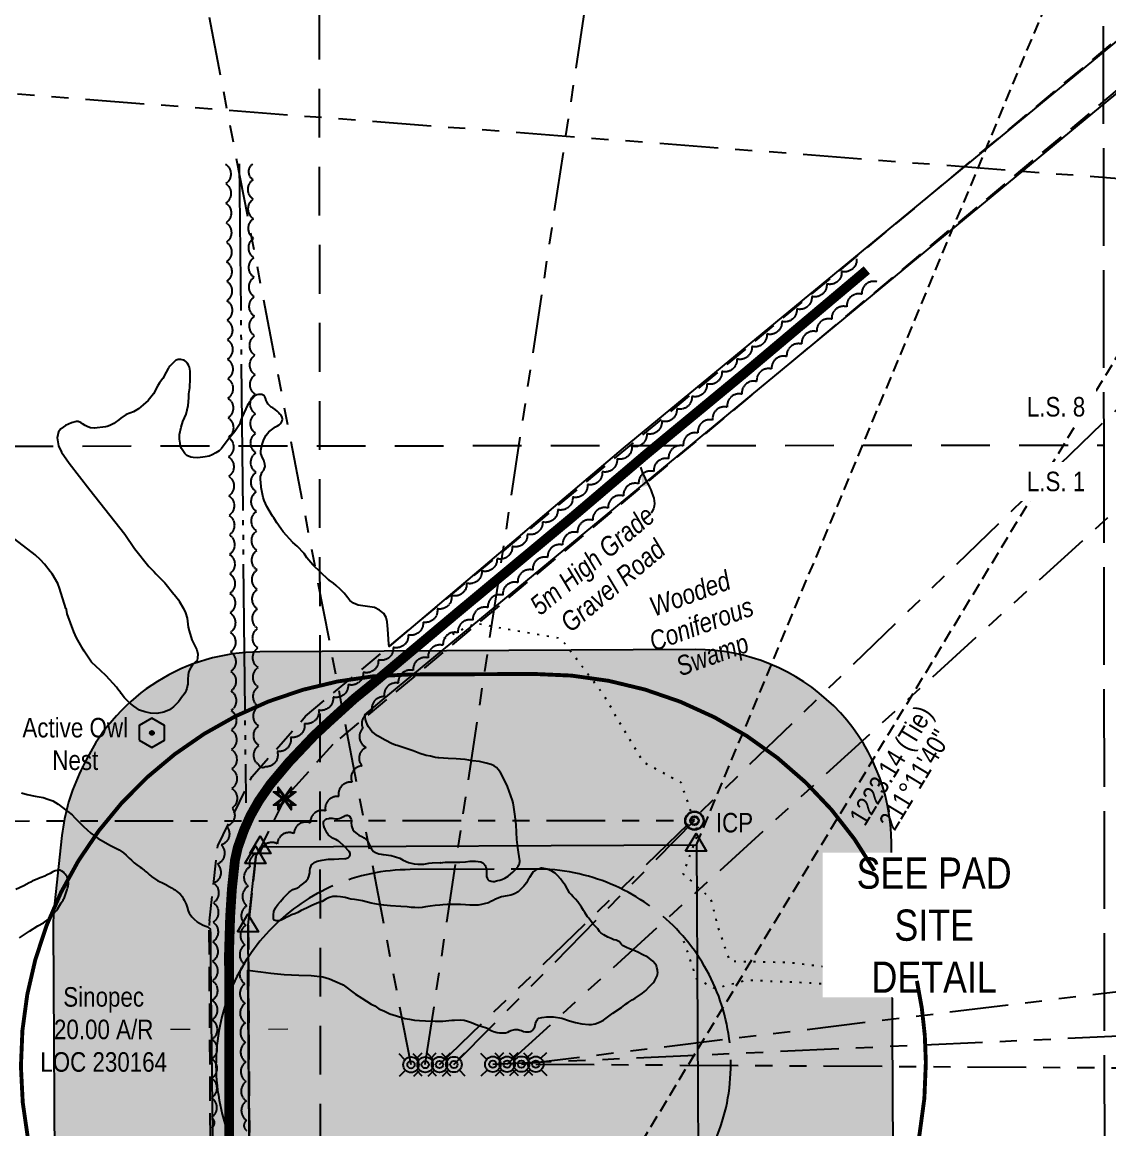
# Model space of a CAD drawing. Extents: x 493830 to 508605, y 6011694 to 6019262.
# Drawn here: x 504228 to 504785, y 6016711 to 6017278 of the extents above; entities that cross this region are included whole.
import ezdxf
from ezdxf.enums import TextEntityAlignment as Align

# ---------------------------------------------------------------- set-up
doc = ezdxf.new("R2010")
doc.units = 0
doc.header["$LTSCALE"] = 5
doc.header["$PDSIZE"] = 0.5
for name, pattern in [('0', [1, 1, 0]), ('foc-ACCESSROAD', [3.75, 2.5, -1.25]), ('foc-BUFFER', [16.75, 15, -1.75]), ('foc-DRILLPATH', [14.75, 6, -1.75, 1.75, -1.75, 1.75, -1.75]), ('foc-LSD', [8, 5, -3]), ('foc-SEISMIC', [20.5, 15, -1, 0.5, -1, 0.5, -1, 0.5, -1]), ('foc-TIELINE', [1.875, 1.25, -0.625]), ('foc-TOPO', [1, 0.2, -0.8]), ('foc-UNSURVEYED', [12.5, 10, -2.5])]:
    doc.linetypes.add(name, pattern=pattern)
doc.layers.get('Defpoints').update_dxf_attribs({"color": 9})
doc.layers.add('AS-GENERAL', color=48, linetype='Continuous', lineweight=18)
doc.layers.add('F-AR-T', color=190, linetype='Continuous', lineweight=9)
for name, color, linetype in [('AS-ROADS', 254, 'Continuous'), ('AS-SEISMIC', 224, 'foc-SEISMIC'), ('AUX-BUFFER', 7, 'foc-BUFFER'), ('F-AR', 190, 'foc-ACCESSROAD'), ('L-BD1', 253, 'Continuous'), ('L-DETAIL-T', 3, 'Continuous'), ('L-MON', 1, 'Continuous'), ('L-SECTION-LSD', 7, 'foc-LSD'), ('L-TIE', 7, 'foc-TIELINE'), ('L-USEC', 7, 'foc-UNSURVEYED'), ('P-BUFFER-H 30m', 51, 'Continuous'), ('P-PDRILLPATH', 12, 'foc-DRILLPATH'), ('P-PROPOSED', 10, 'Continuous'), ('P-PROPOSED-H', 21, 'Continuous'), ('T-BUSH', 110, '0'), ('T-GENERAL', 48, 'foc-TOPO'), ('WETLAND', 143, 'Continuous'), ('WETLAND-T', 146, 'Continuous')]:
    doc.layers.add(name, color=color, linetype=linetype)
doc.styles.add('100L', font='ARIALN.TTF', dxfattribs={"height": 11})
doc.styles.add('80CG', font='ARIALN.TTF', dxfattribs={"height": 10})
doc.styles.add('80L', font='ARIALN.TTF', dxfattribs={"height": 10})
doc.dimstyles.new('Compass 5 000', dxfattribs={"dimscale": 5, "dimtxt": 9, "dimasz": 2, "dimexe": 0.2, "dimexo": 0.0625, "dimgap": 0.5, "dimtad": 0, "dimtih": 1, "dimtoh": 1, "dimzin": 0, "dimdsep": 46, "dimtxsty": '80CG', "dimcen": 0.1, "dimse1": 1, "dimse2": 1, "dimclrd": 256, "dimclrt": 256, "dimaunit": 1, "dimadec": 4, "dimazin": 0, "dimtfac": 0.06, "dimtofl": 0, "dimtmove": 0, "dimatfit": 1, "dimfxl": 0.2, "dimtolj": 1, "dimtzin": 0, "dimlwd": -1, "dimarcsym": 0})

# ---------------------------------------------------------------- blocks, each defined once
blk = doc.blocks.new('plbh')
at = {"layer": 'L-MON'}
h = blk.add_hatch(color=255, dxfattribs=at)
h.dxf.hatch_style = 1
edge = h.paths.add_edge_path()
edge.add_arc((0, 0), 1.16, 0, 360)
h = blk.add_hatch(color=256, dxfattribs=at)
h.dxf.hatch_style = 1
h.paths.add_polyline_path([(-0.96, 0, 1), (0.96, 0, 1)])
h.paths.add_polyline_path([(0.91, 0, -1), (-0.91, 0, -1)], flags=16)
h.paths.add_polyline_path([(0.45, 0, -1), (-0.45, 0, -1)], flags=0)
h = blk.add_hatch(color=256, dxfattribs=at)
h.dxf.hatch_style = 1
h.paths.add_polyline_path([(-0.45, 0, 1), (0.45, 0, 1)])
h.paths.add_polyline_path([(0.4, 0, -1), (-0.4, 0, -1)], flags=16)
at = {"layer": 'L-MON', "color": 240}
for radius in [0.96, 0.91, 0.45, 0.4]:
    blk.add_circle((0, 0), radius, dxfattribs=at)
blk = doc.blocks.new('*D511')
at = {"layer": 'Defpoints', "color": 0, "transparency": 16777216}
for p in [(504324.27, 6016768.35), (504344.26, 6016768.46), (504324.31, 6016761.93)]:
    blk.add_point(p, dxfattribs=at)
at = {"layer": 'F-AR-T', "transparency": 16777216}
for p, q in [((504314.31, 6016761.88), (504304.2, 6016761.82)), ((504354.3, 6016762.09), (504364.3, 6016762.15))]:
    blk.add_line(p, q, dxfattribs=at)
for points in [[(504314.3, 6016763.54), (504314.32, 6016760.21), (504324.31, 6016761.93)], [(504354.29, 6016763.76), (504354.31, 6016760.43), (504344.3, 6016762.04)]]:
    blk.add_solid(points, dxfattribs=at)
at = {"layer": 'F-AR-T', "transparency": 16777216, "insert": (504269.91, 6016761.82), "char_height": 10, "attachment_point": 5, "style": '80CG'}
blk.add_mtext('\\A1;Sinopec\\P20.00 A/R\\PLOC 230164', dxfattribs=at)
blk = doc.blocks.new('NEST_ACTIVE')
h = blk.add_hatch(color=90)
h.dxf.hatch_style = 1
h.paths.add_polyline_path([(-6.5, -3.75), (0, -7.5), (6.5, -3.75), (6.5, 3.75), (0, 7.5), (-6.5, 3.75)])
h = blk.add_hatch(color=13)
h.dxf.hatch_style = 1
edge = h.paths.add_edge_path()
edge.add_arc((0, 0), 1, 0, 360)
at = {"color": 13, "flags": 128}
blk.add_lwpolyline([(-6.5, -3.75), (0, -7.5), (6.5, -3.75), (6.5, 3.75), (0, 7.5), (-6.5, 3.75)], close=True, dxfattribs=at)
at = {"color": 13}
blk.add_circle((0, 0), 1, dxfattribs=at)
blk = doc.blocks.new('TRIA')
blk.add_hatch(color=255).paths.add_polyline_path([(-0.04, 1.52), (-1.47, -0.87), (1.39, -0.87)])
blk = doc.blocks.new('TRIAA')
blk.add_blockref('TRIA', (0, 0))
blk = doc.blocks.new('TRIB')
at = {"color": 1}
blk.add_lwpolyline([(-1.12, -0.67), (-0.04, 1.13), (1.04, -0.67)], close=True, dxfattribs=at)
blk = doc.blocks.new('TRIBB')
blk.add_blockref('TRIB', (0, 0))
blk = doc.blocks.new('TRICC')
for name in ['TRIAA', 'TRIBB']:
    blk.add_blockref(name, (0, 0))
blk = doc.blocks.new('plspike')
blk.add_blockref('TRICC', (0, 0))
blk = doc.blocks.new('WC')
at = {"layer": 'L-MON'}
h = blk.add_hatch(color=255, dxfattribs=at)
h.dxf.hatch_style = 1
edge = h.paths.add_edge_path()
edge.add_arc((0, 0), 0.9, 0, 360)
at = {"layer": 'L-MON', "color": 240, "flags": 128}
for points in [[(0.52, 0.61), (1.13, 1.21)], [(-0.62, 0.5), (-1.23, 1.12)], [(-1.18, -1.18), (-0.56, -0.57)], [(1.16, -1.18), (0.56, -0.57)]]:
    blk.add_lwpolyline(points, dxfattribs=at)
at = {"layer": 'L-MON', "color": 240}
for radius in [0.8, 0.373]:
    blk.add_circle((0, 0), radius, dxfattribs=at)
blk = doc.blocks.new('TEMP')
h = blk.add_hatch(color=255)
h.dxf.hatch_style = 1
h.paths.add_polyline_path([(0, 0.25), (-0.67, 1.15), (-0.67, 0.67), (-1.15, 0.67), (-0.25, 0), (-1.15, -0.67), (-0.67, -0.67), (-0.67, -1.15), (0, -0.25), (0.67, -1.15), (0.67, -0.67), (1.15, -0.67), (0.25, 0), (1.15, 0.67), (0.67, 0.67), (0.67, 1.15)])
h.paths.add_polyline_path([(0.57, 0.85), (0.57, 0.57), (0.85, 0.57), (0.08, 0), (0.85, -0.57), (0.57, -0.57), (0.57, -0.85), (0, -0.08), (-0.57, -0.85), (-0.57, -0.57), (-0.85, -0.57), (-0.08, 0), (-0.85, 0.57), (-0.57, 0.57), (-0.57, 0.85), (0, 0.08)], flags=16)
h = blk.add_hatch(color=1)
h.dxf.hatch_style = 1
h.paths.add_polyline_path([(0, 0.08), (-0.57, 0.85), (-0.57, 0.57), (-0.85, 0.57), (-0.08, 0), (-0.85, -0.57), (-0.57, -0.57), (-0.57, -0.85), (0, -0.08), (0.57, -0.85), (0.57, -0.57), (0.85, -0.57), (0.08, 0), (0.85, 0.57), (0.57, 0.57), (0.57, 0.85)])
at = {"color": 1}
for p, q in [((-0.08, 0), (0.08, 0)), ((0, 0.08), (0, -0.08))]:
    blk.add_line(p, q, dxfattribs=at)
at = {"color": 255, "flags": 128}
blk.add_lwpolyline([(-0.25, 0), (-1.15, 0.67), (-0.67, 0.67), (-0.67, 1.15), (0, 0.25), (0.67, 1.15), (0.67, 0.67), (1.15, 0.67), (0.25, 0), (1.15, -0.67), (0.67, -0.67), (0.67, -1.15), (0, -0.25), (-0.67, -1.15), (-0.67, -0.67), (-1.15, -0.67)], close=True, dxfattribs=at)
at = {"color": 1, "flags": 128}
blk.add_lwpolyline([(-0.08, 0), (-0.85, 0.57), (-0.57, 0.57), (-0.57, 0.85), (0, 0.08), (0.57, 0.85), (0.57, 0.57), (0.85, 0.57), (0.08, 0), (0.85, -0.57), (0.57, -0.57), (0.57, -0.85), (0, -0.08), (-0.57, -0.85), (-0.57, -0.57), (-0.85, -0.57)], close=True, dxfattribs=at)

msp = doc.modelspace()

# ---------------------------------------------------------------- hatches: boundary and pattern name
at = {"layer": 'P-BUFFER-H 30m'}
h = msp.add_hatch(color=256, dxfattribs=at)
h.dxf.hatch_style = 1
edge = h.paths.add_edge_path()
edge.add_arc((504345.099, 6016612.976), 99.947, 165.11382, 180.30797)
edge.add_line((504245.154, 6016612.439), (504245.578, 6016533.482))
edge.add_arc((504345.524, 6016534.019), 99.947, 180.30797, 270.30797)
edge.add_line((504346.061, 6016434.074), (504446.006, 6016434.611))
edge.add_arc((504445.469, 6016534.557), 99.947, 270.30797, 360.30797)
edge.add_line((504545.414, 6016535.094), (504545.245, 6016566.521))
edge.add_line((504545.245, 6016566.521), (504575.235, 6016566.68))
edge.add_arc((504574.705, 6016666.625), 99.947, 270.30365, 360.30365)
edge.add_line((504674.65, 6016667.155), (504673.644, 6016857.051))
edge.add_arc((504573.699, 6016856.521), 99.947, 0.30365, 90.30365)
edge.add_line((504573.169, 6016956.466), (504349.864, 6016955.283))
edge.add_arc((504350.394, 6016855.338), 99.947, 90.30365, 153.69825)
edge.add_line((504260.794, 6016899.624), (504258.274, 6016894.524))
edge.add_arc((504347.873, 6016850.238), 99.947, 153.69825, 173.6913)
edge.add_line((504248.532, 6016861.22), (504244.67, 6016826.292))
edge.add_arc((504344.012, 6016815.309), 99.947, 173.6913, 180.30365)
edge.add_line((504244.066, 6016814.78), (504244.861, 6016664.877))
edge.add_arc((504344.806, 6016665.407), 99.947, 180.30365, 195.5268)
at = {"layer": 'P-PROPOSED-H'}
h = msp.add_hatch(color=256, dxfattribs=at)
h.dxf.hatch_style = 1
h.paths.add_polyline_path([(504344.806, 6016665.407), (504344.012, 6016815.309), (504347.873, 6016850.238), (504350.394, 6016855.338), (504573.699, 6016856.521), (504574.705, 6016666.625)])

# ---------------------------------------------------------------- linework, layer by layer
at = {"layer": 'AS-ROADS', "const_width": 5, "flags": 128}
msp.add_lwpolyline([(504334.598, 6016473.865), (504334.151, 6016801.016), (504334.72, 6016819.498), (504335.614, 6016833.832), (504337.205, 6016848.627), (504338.642, 6016855.073), (504341.856, 6016864.09), (504345.156, 6016871.405), (504349.421, 6016878.943), (504355.335, 6016887.45), (504365.013, 6016898.965), (504377.631, 6016912.279), (504385.091, 6016919.241), (504398.364, 6016931.313), (504408.103, 6016939.23), (504451.2, 6016975.397), (504510.481, 6017024.669), (504547.599, 6017056.218), (504597.861, 6017097.744), (504660.965, 6017150.855)], dxfattribs=at)
at = {"layer": 'AS-SEISMIC', "flags": 128}
msp.add_lwpolyline([(504339.379, 6017205.182), (504342.726, 6016878.034)], dxfattribs=at)
at = {"layer": 'AUX-BUFFER', "color": 251, "linetype": 'foc-BUFFER', "flags": 128}
msp.add_lwpolyline([(504491.763, 6016644.131, 1), (504490.901, 6016844.023), (504426.971, 6016843.747, 1), (504427.833, 6016643.855)], format="xyb", close=True, dxfattribs=at)
at = {"layer": 'F-AR'}
msp.add_lwpolyline([(504346.494, 6016353.399), (504367.332, 6016290.776), (504350.589, 6016277.774), (504348.369, 6016284.458), (504326.522, 6016350.26), (504324.023, 6016815.202, -0.0288787), (504324.143, 6016817.506), (504328.392, 6016855.936), (504345.951, 6016891.461), (504373.354, 6016922.284), (504916.927, 6017375.568), (504921.266, 6017385.241), (504941.909, 6017382.394), (504933.295, 6017363.189), (504387.302, 6016907.888), (504362.678, 6016880.191), (504347.873, 6016850.238), (504344.012, 6016815.309)], format="xyb", close=True, dxfattribs=at)
at = {"layer": 'L-SECTION-LSD', "flags": 128}
for points in [[(504381.102, 6016658.756), (504380.302, 6017462.919)], [(503979.069, 6017060.452), (504782.337, 6017061.212)]]:
    msp.add_lwpolyline(points, dxfattribs=at)
at = {"layer": 'L-TIE', "flags": 128}
msp.add_lwpolyline([(504573.676, 6016856.525), (504963.032, 6017791.668)], dxfattribs=at)
at = {"layer": 'L-USEC'}
msp.add_lwpolyline([(504781.905, 6017463.3), (504782.337, 6017061.212), (504782.768, 6016659.146)], dxfattribs=at)
at = {"layer": 'P-BUFFER-H 30m', "flags": 128}
msp.add_lwpolyline([(504248.507, 6016638.652, 0.0663943), (504245.154, 6016612.439), (504245.578, 6016533.482, 0.4142136), (504346.061, 6016434.074), (504446.006, 6016434.611, 0.4142136), (504545.414, 6016535.094), (504545.245, 6016566.521), (504575.235, 6016566.68, 0.4142136), (504674.65, 6016667.155), (504673.644, 6016857.051, 0.4142136), (504573.169, 6016956.466), (504349.864, 6016955.283, 0.2838888), (504260.794, 6016899.624), (504258.274, 6016894.524, 0.0874581), (504248.532, 6016861.22), (504244.67, 6016826.292, 0.0288598), (504244.066, 6016814.78), (504244.861, 6016664.877, 0.0665214), (504248.507, 6016638.652)], format="xyb", dxfattribs=at)
at = {"layer": 'P-PDRILLPATH'}
for p, q in [((504476.635, 6016744.065), (504927.276, 6017154.016)), ((504483.951, 6016744.104), (505350.389, 6016849.603)), ((504469.319, 6016744.026), (505593.318, 6016794.88)), ((504491.332, 6016744.077), (505933.466, 6016735.283))]:
    msp.add_line(p, q, dxfattribs=at)
at = {"layer": 'P-PDRILLPATH', "flags": 128}
for points in [[(504427.402, 6016743.804), (504216.805, 6017837.172), (500192.074, 6019002.72)], [(504434.718, 6016743.843), (504551.969, 6017517.654), (499822.205, 6018567.702)], [(504442.034, 6016743.882), (504902.282, 6017188.982), (500022.331, 6017563.318)], [(504449.412, 6016743.927), (504572.642, 6016868.829), (500022.412, 6016864.315)]]:
    msp.add_lwpolyline(points, dxfattribs=at)
at = {"layer": 'P-PROPOSED', "flags": 128}
msp.add_lwpolyline([(504344.806, 6016665.407), (504344.012, 6016815.309), (504347.873, 6016850.238), (504350.394, 6016855.338), (504573.699, 6016856.521), (504574.705, 6016666.625)], close=True, dxfattribs=at)
at = {"layer": 'T-BUSH', "flags": 128}
for points in [[(504332.384, 6017205.111, -0.5205671), (504332.486, 6017195.117, -0.5205671), (504332.588, 6017185.123, -0.5205671), (504332.69, 6017175.129, -0.5205671), (504332.793, 6017165.134, -0.5205671), (504332.895, 6017155.14, -0.5205671), (504332.997, 6017145.146, -0.5205671), (504333.099, 6017135.152, -0.5205671), (504333.201, 6017125.158, -0.5205671), (504333.304, 6017115.164, -0.5205671), (504333.406, 6017105.17, -0.5205671), (504333.508, 6017095.175, -0.5205671), (504333.61, 6017085.181, -0.5205671), (504333.713, 6017075.187, -0.5205671), (504333.815, 6017065.193, -0.5205671), (504333.917, 6017055.199, -0.5205671), (504334.019, 6017045.205, -0.5205671), (504334.122, 6017035.211, -0.5205671), (504334.224, 6017025.216, -0.5205671), (504334.326, 6017015.222, -0.5205671), (504334.428, 6017005.228, -0.5205671), (504334.53, 6016995.234, -0.5205671), (504334.633, 6016985.24, -0.5205671), (504334.735, 6016975.246, -0.5205671), (504334.837, 6016965.252, -0.5205671), (504334.939, 6016955.257, -0.5205671), (504335.042, 6016945.263, -0.5205671), (504335.144, 6016935.269, -0.5205671), (504335.246, 6016925.275, -0.5205671), (504335.348, 6016915.281, -0.5205671), (504335.451, 6016905.287, -0.5205671), (504335.553, 6016895.293, -0.5205671), (504335.655, 6016885.299, -0.5205671), (504335.757, 6016875.304, -0.5205671), (504332.997, 6016865.95, -0.5205671), (504330.154, 6016856.371, -0.5205671), (504328.229, 6016846.563, -0.5205671), (504326.306, 6016836.756, -0.5205671), (504326.135, 6016826.764, -0.5205671), (504325.997, 6016816.77, -0.5205671), (504325.858, 6016806.777, -0.5205671), (504325.719, 6016796.783, -0.5205671), (504325.63, 6016786.789, -0.5205671), (504325.559, 6016776.794, -0.5205671), (504325.488, 6016766.8, -0.5205671), (504325.417, 6016756.805, -0.5205671), (504325.346, 6016746.811, -0.5205671), (504325.275, 6016736.817, -0.5205671), (504325.204, 6016726.822, -0.5205671), (504325.133, 6016716.828, -0.5205671), (504325.094, 6016711.295, -0.5205671)], [(504655.727, 6017156.561, -0.5205671), (504648.056, 6017150.153, -0.5205671), (504640.386, 6017143.745, -0.5205671), (504632.716, 6017137.337, -0.5205671), (504625.046, 6017130.929, -0.5205671), (504617.376, 6017124.521, -0.5205671), (504609.706, 6017118.113, -0.5205671), (504602.036, 6017111.705, -0.5205671), (504594.366, 6017105.297, -0.5205671), (504586.672, 6017098.917, -0.5205671), (504578.974, 6017092.542, -0.5205671), (504571.276, 6017086.168, -0.5205671), (504563.578, 6017079.793, -0.5205671), (504555.88, 6017073.419, -0.5205671), (504548.182, 6017067.044, -0.5205671), (504540.521, 6017060.627, -0.5205671), (504532.947, 6017054.105, -0.5205671), (504525.373, 6017047.584, -0.5205671), (504517.799, 6017041.062, -0.5205671), (504510.226, 6017034.54, -0.5205671), (504502.55, 6017028.142, -0.5205671), (504494.776, 6017021.86, -0.5205671), (504487.002, 6017015.578, -0.5205671), (504479.228, 6017009.296, -0.5205671), (504471.454, 6017003.015, -0.5205671), (504463.68, 6016996.733, -0.5205671), (504455.906, 6016990.451, -0.5205671), (504448.133, 6016984.169, -0.5205671), (504440.85, 6016977.324, -0.5205671), (504433.57, 6016970.476, -0.5205671), (504425.975, 6016963.984, -0.5205671), (504418.307, 6016957.573, -0.5205671), (504410.64, 6016951.162, -0.5205671), (504402.938, 6016944.792, -0.5205671), (504395.141, 6016938.538, -0.5205671), (504387.465, 6016932.143, -0.5205671), (504380.043, 6016925.45, -0.5205671), (504372.798, 6016918.565, -0.5205671), (504365.722, 6016911.51, -0.5205671), (504358.834, 6016904.272, -0.5205671), (504352.691, 6016896.388, -0.5205671), (504349.525, 6016897.315, -0.5205671), (504349.423, 6016907.309, -0.5205671), (504349.321, 6016917.303, -0.5205671), (504349.219, 6016927.297, -0.5205671), (504349.116, 6016937.291, -0.5205671), (504349.014, 6016947.286, -0.5205671), (504348.912, 6016957.28, -0.5205671), (504348.81, 6016967.274, -0.5205671), (504348.708, 6016977.268, -0.5205671), (504348.605, 6016987.262, -0.5205671), (504348.503, 6016997.256, -0.5205671), (504348.401, 6017007.25, -0.5205671), (504348.299, 6017017.245, -0.5205671), (504348.196, 6017027.239, -0.5205671), (504348.094, 6017037.233, -0.5205671), (504347.992, 6017047.227, -0.5205671), (504347.89, 6017057.221, -0.5205671), (504347.787, 6017067.215, -0.5205671), (504347.685, 6017077.209, -0.5205671), (504347.583, 6017087.204, -0.5205671), (504347.481, 6017097.198, -0.5205671), (504347.379, 6017107.192, -0.5205671), (504347.276, 6017117.186, -0.5205671), (504347.174, 6017127.18, -0.5205671), (504347.072, 6017137.174, -0.5205671), (504346.97, 6017147.168, -0.5205671), (504346.867, 6017157.162, -0.5205671), (504346.765, 6017167.157, -0.5205671), (504346.663, 6017177.151, -0.5205671), (504346.561, 6017187.145, -0.5205671), (504346.458, 6017197.139, -0.5205671), (504346.375, 6017205.254, -0.5205671)], [(504666.089, 6017144.836, 0.5205671), (504658.388, 6017138.456, 0.5205671), (504650.688, 6017132.076, 0.5205671), (504642.987, 6017125.696, 0.5205671), (504635.287, 6017119.316, 0.5205671), (504627.587, 6017112.937, 0.5205671), (504619.886, 6017106.557, 0.5205671), (504612.186, 6017100.177, 0.5205671), (504604.52, 6017093.756, 0.5205671), (504596.929, 6017087.246, 0.5205671), (504589.431, 6017080.63, 0.5205671), (504581.932, 6017074.014, 0.5205671), (504574.434, 6017067.397, 0.5205671), (504566.935, 6017060.781, 0.5205671), (504559.437, 6017054.165, 0.5205671), (504551.824, 6017047.684, 0.5205671), (504544.038, 6017041.409, 0.5205671), (504536.212, 6017035.184, 0.5205671), (504528.385, 6017028.959, 0.5205671), (504520.56, 6017022.733, 0.5205671), (504512.772, 6017016.461, 0.5205671), (504505.104, 6017010.042, 0.5205671), (504497.436, 6017003.624, 0.5205671), (504489.768, 6016997.205, 0.5205671), (504482.1, 6016990.786, 0.5205671), (504474.432, 6016984.367, 0.5205671), (504466.764, 6016977.948, 0.5205671), (504459.097, 6016971.529, 0.5205671), (504451.442, 6016965.094, 0.5205671), (504443.795, 6016958.649, 0.5205671), (504436.151, 6016952.203, 0.5205671), (504428.507, 6016945.756, 0.5205671), (504420.912, 6016939.253, 0.5205671), (504413.687, 6016932.344, 0.5205671), (504407.535, 6016924.46, 0.5205671), (504402.714, 6016916.176, 0.5205671), (504404.446, 6016906.356, 0.5205671), (504402.341, 6016896.869, 0.5205671), (504397.169, 6016888.505, 0.5205671), (504390.379, 6016881.164, 0.5205671), (504383.589, 6016873.822, 0.5205671), (504375.788, 6016867.658, 0.5205671), (504367.404, 6016862.209, 0.5205671), (504358.872, 6016856.998, 0.5205671), (504350.065, 6016852.299, 0.5205671), (504344.866, 6016845.141, 0.5205671), (504343.906, 6016835.187, 0.5205671), (504343.258, 6016825.209, 0.5205671), (504342.786, 6016815.22, 0.5205671), (504342.314, 6016805.231, 0.5205671), (504342.118, 6016795.234, 0.5205671), (504342.242, 6016785.235, 0.5205671), (504342.365, 6016775.235, 0.5205671), (504342.488, 6016765.236, 0.5205671), (504342.612, 6016755.237, 0.5205671), (504342.735, 6016745.238, 0.5205671), (504342.858, 6016735.239, 0.5205671), (504342.982, 6016725.239, 0.5205671), (504343.105, 6016715.24, 0.5205671), (504343.169, 6016710.073, 0.5205671)]]:
    msp.add_lwpolyline(points, format="xyb", dxfattribs=at)
at = {"layer": 'T-GENERAL', "flags": 128}
for points in [[(504444.306, 6016962.218), (504460.378, 6016969.972), (504481.825, 6016966.115), (504504.12, 6016962.314), (504525.108, 6016934.635), (504546.365, 6016898.873), (504565.656, 6016888.379), (504574.506, 6016862.498), (504566.698, 6016841.647), (504580.884, 6016829.048), (504584.892, 6016813.296), (504590.705, 6016796.922), (504621.092, 6016796.269), (504655.926, 6016792.149)], [(504567.11, 6016807.117), (504573.558, 6016787.985), (504583.233, 6016782.898), (504599.549, 6016787.224), (504632.197, 6016785.763), (504654.434, 6016784.131)]]:
    msp.add_lwpolyline(points, dxfattribs=at)
at = {"layer": 'WETLAND'}
for points in [[(504800.531, 6017277.737), (504536.126, 6017059.672), (504416.152, 6016958.017), (504415.955, 6016959.168), (504415.559, 6016966.874), (504415.211, 6016970.705), (504414.667, 6016972.969), (504413.53, 6016974.977), (504411.324, 6016976.594), (504408.645, 6016977.959), (504405.027, 6016978.576), (504400.327, 6016979.283), (504397.898, 6016980.294), (504396.136, 6016981.624), (504395.062, 6016982.973), (504393.076, 6016985.317), (504391.096, 6016987.421), (504389.123, 6016989.285), (504387.65, 6016990.443), (504385.445, 6016992.061), (504385.154, 6016992.253), (504377.095, 6016999.916), (504374.036, 6017003.465), (504372.58, 6017005.616), (504369.114, 6017009.358), (504366.856, 6017011.357), (504361.871, 6017016.819), (504360.695, 6017018.48), (504358.695, 6017021.303), (504357.181, 6017023.9), (504356.508, 6017024.746), (504353.59, 6017029.674), (504352.126, 6017032.877), (504351.561, 6017034.426), (504350.676, 6017039.468), (504350.603, 6017040.034), (504350.429, 6017041.949), (504350.258, 6017043.744), (504350.268, 6017043.903), (504350.341, 6017045.067), (504350.553, 6017046.033), (504351.002, 6017047.125), (504351.345, 6017047.735), (504351.928, 6017048.352), (504352.38, 6017049.324), (504352.593, 6017050.291), (504352.562, 6017051.37), (504351.901, 6017053.511), (504351.268, 6017054.693), (504350.484, 6017056.934), (504350.458, 6017057.85), (504350.652, 6017059.476), (504351.3, 6017062.014), (504351.739, 6017063.467), (504352.301, 6017064.803), (504353.219, 6017066.269), (504354.615, 6017068.065), (504358.013, 6017070.59), (504358.966, 6017070.992), (504359.848, 6017071.617), (504360.374, 6017072.112), (504361.07, 6017072.971), (504361.412, 6017073.581), (504361.508, 6017074.424), (504361.365, 6017075.26), (504360.851, 6017076.445), (504360.312, 6017077.123), (504359.879, 6017077.463), (504359.861, 6017077.497), (504358.871, 6017078.549), (504357.765, 6017079.478), (504356.542, 6017080.283), (504355.812, 6017080.622), (504354.829, 6017081.435), (504354.209, 6017082.137), (504353.456, 6017083.316), (504353.196, 6017084.028), (504352.802, 6017085.217), (504352.542, 6017085.93), (504351.922, 6017086.632), (504350.949, 6017087.085), (504350.526, 6017087.193), (504349.747, 6017087.171), (504349.205, 6017087.064), (504348.315, 6017086.89), (504347.366, 6017086.503), (504347.323, 6017086.477), (504344.573, 6017083.424), (504343.887, 6017082.204), (504343.432, 6017081.351), (504342.756, 6017079.772), (504341.738, 6017077.583), (504340.72, 6017075.394), (504340.162, 6017073.939), (504339.454, 6017071.806), (504337.204, 6017068.215), (504333.263, 6017063.303), (504330.254, 6017059.377), (504329.043, 6017058.211), (504327.434, 6017057.257), (504325.543, 6017056.244), (504324.019, 6017055.583), (504321.973, 6017055.182), (504318.15, 6017054.594), (504315.751, 6017054.867), (504314.779, 6017054.978), (504314.525, 6017055.085), (504312.56, 6017055.912), (504311.428, 6017056.816), (504309.853, 6017059.399), (504309.416, 6017060.312), (504309.34, 6017060.584), (504309.052, 6017062.256), (504308.758, 6017064.168), (504308.687, 6017066.686), (504309.544, 6017070.31), (504310.422, 6017073.215), (504312.231, 6017077.107), (504313.245, 6017081.497), (504313.59, 6017085.464), (504313.631, 6017086.986), (504313.617, 6017087.466), (504313.617, 6017087.466), (504314.012, 6017090.477), (504314.088, 6017092.039), (504314.157, 6017093.841), (504314.209, 6017096.243), (504314.301, 6017097.206), (504314.25, 6017099.004), (504313.953, 6017101.036), (504313.439, 6017102.221), (504312.936, 6017103.047), (504312.727, 6017103.361), (504312.192, 6017103.866), (504311.211, 6017104.618), (504310.899, 6017104.738), (504310.123, 6017104.887), (504309.52, 6017104.99), (504308.078, 6017105.069), (504307.602, 6017104.936), (504307.124, 6017104.715), (504306.951, 6017104.617), (504306.161, 6017103.96), (504303.813, 6017101.685), (504303.308, 6017100.991), (504303.161, 6017100.73), (504302.998, 6017100.451), (504302.023, 6017098.537), (504300.193, 6017095.366), (504298.576, 6017093.16), (504297.424, 6017091.447), (504295.368, 6017087.443), (504292.781, 6017084.092), (504290.139, 6017081.76), (504287.829, 6017079.722), (504285.139, 6017078.158), (504281.518, 6017076.836), (504278.688, 6017075.075), (504277.753, 6017074.209), (504275.875, 6017072.715), (504275.049, 6017072.212), (504273.038, 6017071.195), (504271.733, 6017070.678), (504270.797, 6017070.507), (504265.294, 6017069.793), (504263.23, 6017070.077), (504261.777, 6017070.516), (504260.481, 6017071.29), (504259.092, 6017072.119), (504258.359, 6017072.579), (504257.966, 6017072.813), (504256.899, 6017073.257), (504256.509, 6017073.366), (504255.997, 6017073.352), (504253.379, 6017072.557), (504250.295, 6017071.27), (504247.945, 6017069.523), (504246.787, 6017068.05), (504246.156, 6017064.912), (504246.751, 6017060.849), (504248.285, 6017057.533), (504252.285, 6017051.886), (504262.752, 6017038.263), (504280.678, 6017015.49), (504285.671, 6017008.187), (504292.977, 6016998.969), (504295.848, 6016996.256), (504296.611, 6016995.302), (504301.303, 6016990.635), (504305.848, 6016984.859), (504306.276, 6016984.536), (504308.27, 6016981.952), (504308.623, 6016981.325), (504310.797, 6016977.464), (504311.817, 6016975.333), (504312.618, 6016972.475), (504313.227, 6016967.932), (504313.761, 6016966.028), (504315.09, 6016961.505), (504316.11, 6016959.374), (504317.637, 6016956.297), (504318.178, 6016954.153), (504317.993, 6016952.227), (504317.801, 6016950.837), (504316.855, 6016950.035), (504315.683, 6016949.042), (504314.532, 6016947.329), (504313.846, 6016946.11), (504313.407, 6016944.657), (504313.261, 6016943.596), (504313.208, 6016943.211), (504313.016, 6016941.526), (504313.07, 6016939.607), (504313.093, 6016938.808), (504312.871, 6016938.162), (504312.517, 6016936.552), (504312.22, 6016935.743), (504312.108, 6016935.46), (504311.548, 6016934.044), (504310.674, 6016932.932), (504310.39, 6016932.571), (504308.313, 6016929.632), (504305.743, 6016927.159), (504303.626, 6016925.659), (504300.782, 6016924.379), (504297.198, 6016923.797), (504293.834, 6016923.942), (504290.936, 6016924.579), (504288.271, 6016925.464), (504285.332, 6016927.541), (504283.126, 6016929.158), (504280.653, 6016931.728), (504278.885, 6016934.02), (504278.66, 6016934.312), (504277.167, 6016936.189), (504276.423, 6016937.239), (504271.257, 6016942.995), (504268.266, 6016945.704), (504263.649, 6016950.066), (504259.847, 6016955.666), (504259.376, 6016956.575), (504256.012, 6016962.419), (504254.638, 6016965.59), (504251.227, 6016974.8), (504250.79, 6016977.031), (504250.482, 6016977.564), (504247.347, 6016987.979), (504246.352, 6016990.277), (504243.46, 6016995.238), (504243.325, 6016995.471), (504242.495, 6016996.527), (504239.566, 6017000.256), (504237.609, 6017002.389), (504234.896, 6017004.952), (504224.346, 6017013.053)], [(504227.804, 6016883.018), (504230.789, 6016882.177), (504234.792, 6016881.365), (504238.977, 6016880.651), (504241.313, 6016879.884), (504243.839, 6016878.937), (504246.66, 6016877.351), (504248.747, 6016875.559), (504248.817, 6016875.489), (504251.171, 6016873.713), (504251.582, 6016873.511), (504253.854, 6016871.724), (504255.191, 6016870.281), (504256.718, 6016868.659), (504259.576, 6016865.778), (504263.375, 6016862.369), (504267.153, 6016859.699), (504273.361, 6016856.173), (504277.868, 6016853.895), (504280.145, 6016852.395), (504281.447, 6016851.212), (504281.844, 6016850.768), (504282.986, 6016849.69), (504284.127, 6016848.611), (504285.553, 6016847.264), (504286.972, 6016846.193), (504288.671, 6016845.038), (504289.49, 6016844.444), (504289.902, 6016844.055), (504290.66, 6016843.429), (504291.228, 6016842.982), (504291.891, 6016842.445), (504292.364, 6016842.089), (504293.22, 6016841.28), (504294.454, 6016840.204), (504297.665, 6016838.083), (504298.596, 6016837.614), (504298.786, 6016837.55), (504299.724, 6016837.114), (504300.757, 6016836.588), (504302.073, 6016835.885), (504302.333, 6016835.737), (504304.707, 6016834.386), (504305.743, 6016833.768), (504306.496, 6016833.326), (504307.251, 6016832.793), (504307.289, 6016832.775), (504308.151, 6016832.078), (504308.766, 6016831.586), (504309.093, 6016831.259), (504310.053, 6016830.009), (504310.109, 6016829.912), (504310.693, 6016828.91), (504311.179, 6016828.091), (504311.863, 6016826.815), (504312.164, 6016825.99), (504312.671, 6016824.431), (504313.186, 6016822.595), (504313.68, 6016821.498), (504314.258, 6016820.682), (504315.122, 6016819.595), (504316.359, 6016818.427), (504317.785, 6016817.079), (504318.956, 6016816.267), (504320.819, 6016815.362), (504322.292, 6016814.801), (504323.23, 6016814.365), (504323.829, 6016813.962), (504323.891, 6016813.921), (504324.267, 6016813.637), (504324.267, 6016813.637), (504324.567, 6016813.279), (504324.647, 6016810.83), (504324.672, 6016797.243), (504324.706, 6016796.509), (504329.472, 6016382.839)], [(504226.763, 6016808.76), (504231.847, 6016812.236), (504236.213, 6016814.951), (504239.13, 6016816.515), (504241.667, 6016818.438), (504244.183, 6016821.101), (504245.739, 6016822.748), (504246.255, 6016823.492), (504248.095, 6016826.765), (504249.09, 6016828.084), (504249.34, 6016828.559), (504249.653, 6016829.012), (504250.21, 6016830.527), (504251.14, 6016833.608), (504251.402, 6016834.171), (504251.74, 6016835.291), (504251.894, 6016836.406), (504251.649, 6016838.528), (504251.237, 6016839.997), (504250.751, 6016840.816), (504250.27, 6016841.45), (504249.699, 6016841.989), (504249.316, 6016842.441), (504248.561, 6016842.975), (504247.998, 6016843.237), (504247.438, 6016843.406), (504246.695, 6016843.478), (504245.041, 6016843.06), (504243.852, 6016842.564), (504242.486, 6016841.785), (504241.027, 6016841.003), (504239.748, 6016840.411), (504237.825, 6016839.709), (504236.453, 6016839.115), (504236.214, 6016838.994), (504233.343, 6016837.823), (504232.796, 6016837.53), (504232.524, 6016837.337), (504231.702, 6016836.944), (504228.967, 6016835.478), (504224.95, 6016833.513)]]:
    msp.add_lwpolyline(points, dxfattribs=at)

# ---------------------------------------------------------------- block references
msp.add_blockref('NEST_ACTIVE', (504294.644, 6016913.769))
at = {"xscale": 4.997330249999993, "yscale": 4.997330249999993, "zscale": 4.997330249999993}
msp.add_blockref('WC', (504427.402, 6016743.801), dxfattribs=at)
at = {"layer": 'L-MON'}
for name, p, xscale, yscale, zscale in [('TEMP', (504362.678, 6016880.191), 4.999999999999995, 4.999999999999995, 4.999999999999995), ('plbh', (504572.655, 6016868.829), 4.997330249999968, 4.997330249999968, 4.997330249999968), ('plspike', (504350.384, 6016855.319), 4.997330249999966, 4.997330249999966, 4.997330249999966), ('plspike', (504573.676, 6016856.525), 4.997330249999966, 4.997330249999966, 4.997330249999966), ('plspike', (504347.873, 6016850.238), 4.997330249999966, 4.997330249999966, 4.997330249999966), ('plspike', (504344.012, 6016815.309), 4.997330249999966, 4.997330249999966, 4.997330249999966), ('WC', (504427.402, 6016743.804), 4.997330249999993, 4.997330249999993, 4.997330249999993), ('WC', (504434.718, 6016743.843), 4.997330249999993, 4.997330249999993, 4.997330249999993), ('WC', (504442.034, 6016743.882), 4.997330249999993, 4.997330249999993, 4.997330249999993), ('WC', (504449.412, 6016743.927), 4.997330249999993, 4.997330249999993, 4.997330249999993), ('WC', (504469.319, 6016744.026), 4.997330249999993, 4.997330249999993, 4.997330249999993), ('WC', (504476.635, 6016744.065), 4.997330249999993, 4.997330249999993, 4.997330249999993), ('WC', (504483.951, 6016744.104), 4.997330249999993, 4.997330249999993, 4.997330249999993), ('WC', (504491.332, 6016744.076), 4.997330249999993, 4.997330249999993, 4.997330249999993)]:
    msp.add_blockref(name, p, dxfattribs=dict(at, xscale=xscale, yscale=yscale, zscale=zscale))

# ---------------------------------------------------------------- texts
at = {"insert": (504226.487, 6016921.454), "char_height": 10, "attachment_point": 1, "style": '80L'}
msp.add_mtext_dynamic_manual_height_columns('\\pi1.78439;Active Owl \\P\\pi17.1084;Nest', width=56.84981, gutter_width=50, heights=[0], dxfattribs=at)
at = {"color": 14, "insert": (504593.157, 6016867.729), "char_height": 9.9947, "attachment_point": 5, "style": '80L', "bg_fill": 1, "box_fill_scale": 1.15, "bg_fill_color": 255, "bg_fill_transparency": 0}
msp.add_mtext_dynamic_manual_height_columns('ICP', width=19.06, gutter_width=47.475, heights=[0], dxfattribs=at)
at = {"layer": 'AS-GENERAL', "insert": (504486.875, 6016980.893), "char_height": 9.99466, "attachment_point": 1, "rotation": 39.82463, "style": '80L'}
msp.add_mtext_dynamic_manual_height_columns('\\pi0.45221;{\\fArial Narrow|b0|i1|c0|p34;5m High Grade \\P\\pi6.86761;Gravel Road}', width=77.45971, gutter_width=49.973, heights=[0], dxfattribs=at)
at = {"layer": 'L-BD1', "style": '80L'}
for s, height, p in [('1223.14 (Tie)', 9.99466, (504673.334, 6016897.192)), ('211°11\'40"', 9.9947, (504685.517, 6016889.815))]:
    msp.add_text(s, height=height, rotation=58.80494, dxfattribs=at).set_placement(p, align=Align.MIDDLE_CENTER)
at = {"layer": 'WETLAND-T', "insert": (504546.697, 6016981.939), "char_height": 10, "attachment_point": 1, "rotation": 20, "style": '80L'}
msp.add_mtext_dynamic_manual_height_columns('\\pi1.96881;{\\fArial Narrow|b0|i1|c0|p34;Wooded \\P\\pi-4.29995;Coniferous \\P\\pi4.29828;Swamp}', width=45.73162, gutter_width=50, heights=[0], dxfattribs=at)

# ---------------------------------------------------------------- dimensions: what is measured, and where the dimension line sits
at = {"layer": 'F-AR-T'}
dim = msp.add_linear_dim(base=(504324.309, 6016761.931), p1=(504344.263, 6016768.459), p2=(504324.274, 6016768.351), angle=180.30797, text='Sinopec\\P20.00 A/R\\PLOC 230164', dimstyle='Compass 5 000', dxfattribs=at)
dim.commit()
dim.dimension.update_dxf_attribs({"geometry": '*D511', "text_midpoint": (504269.909, 6016761.823), "dimtype": 161})

# ---------------------------------------------------------------- leaders
at = {"layer": 'AS-GENERAL', "path_type": 1}
msp.add_leader([(504545.048, 6017049.851), (504551.056, 6017027.313), (504550.455, 6017026.369)], dimstyle='Compass 5 000', override={"dimgap": 0.5, "dimtad": 0}, dxfattribs=at)

# ---------------------------------------------------------------- next in the draw order: texts
at = {"layer": 'L-DETAIL-T', "insert": (504695.456, 6016815.306), "char_height": 15.99146, "width": 109.41669, "attachment_point": 5, "style": '80CG', "bg_fill": 3, "box_fill_scale": 1.15, "bg_fill_color": 256, "bg_fill_true_color": 256, "bg_fill_transparency": 0}
msp.add_mtext('SEE PAD SITE DETAIL', dxfattribs=at)

# ---------------------------------------------------------------- next in the draw order: linework, layer by layer
at = {"layer": 'AUX-BUFFER', "color": 251, "linetype": 'foc-BUFFER', "const_width": 1.999, "flags": 128}
msp.add_lwpolyline([(504664.926, 6016843.186, 0.2704023), (504490.469, 6016943.968), (504426.539, 6016943.692, 0.4142136), (504227.511, 6016742.938, 0.4142136), (504428.265, 6016543.91), (504492.195, 6016544.186, 0.4142136), (504691.223, 6016744.94, 0.0527559), (504686.617, 6016786.752, 0.0527559)], format="xyb", dxfattribs=at)
at = {"layer": 'L-TIE', "flags": 128}
msp.add_lwpolyline([(504346.377, 6016375.233), (504979.567, 6017420.958)], dxfattribs=at)
at = {"layer": 'WETLAND'}
msp.add_lwpolyline([(504347.271, 6016385.906), (504343.739, 6016792.275), (504348.941, 6016791.624), (504348.941, 6016791.624), (504350.366, 6016791.371), (504355.607, 6016790.67), (504362.427, 6016790.013), (504369.967, 6016789.62), (504376.288, 6016789.435), (504382.2, 6016788.76), (504385.696, 6016787.758), (504388.39, 6016786.62), (504392.325, 6016784.91), (504392.568, 6016784.76), (504398.901, 6016779.996), (504402.239, 6016777.905), (504407.064, 6016774.763), (504408.911, 6016773.918), (504410.956, 6016772.473), (504413.767, 6016771.257), (504416.584, 6016769.856), (504419.944, 6016768.84), (504424.24, 6016767.481), (504426.655, 6016767.18), (504429.26, 6016766.698), (504431.675, 6016766.396), (504434.825, 6016766.301), (504439.829, 6016766.072), (504443.714, 6016766.182), (504448.321, 6016766.621), (504449.679, 6016766.62), (504452.965, 6016766.753), (504454.623, 6016766.584), (504456.429, 6016766.187), (504456.429, 6016766.187), (504458.415, 6016765.416), (504459.509, 6016764.849), (504460.727, 6016764.328), (504462.079, 6016763.95), (504463.947, 6016763.355), (504466.094, 6016762.722), (504466.846, 6016762.326), (504467.412, 6016761.926), (504468.869, 6016761.134), (504469.711, 6016760.834), (504471.529, 6016760.377), (504472.782, 6016760.227), (504474.312, 6016760.132), (504475.052, 6016760.153), (504475.883, 6016760.223), (504477.031, 6016760.533), (504477.946, 6016760.929), (504478.63, 6016761.272), (504479.317, 6016761.523), (504480.005, 6016761.728), (504480.603, 6016761.884), (504481.342, 6016761.905), (504482.179, 6016761.789), (504483.156, 6016761.586), (504484.044, 6016761.287), (504485.027, 6016760.898), (504486.052, 6016760.65), (504486.932, 6016760.628), (504487.902, 6016760.702), (504488.682, 6016760.91), (504489.229, 6016761.203), (504489.548, 6016761.397), (504489.862, 6016761.73), (504490.219, 6016762.203), (504490.573, 6016762.768), (504490.79, 6016763.283), (504491.044, 6016764.123), (504491.207, 6016764.915), (504491.55, 6016765.85), (504491.857, 6016766.46), (504492.166, 6016766.978), (504492.434, 6016767.31), (504492.928, 6016767.702), (504494.522, 6016767.947), (504497.011, 6016768.295), (504500.433, 6016768.393), (504504.621, 6016767.586), (504508.544, 6016766.309), (504511.625, 6016765.378), (504514.882, 6016764.73), (504518.518, 6016764.37), (504519.866, 6016764.408), (504521.731, 6016764.739), (504523.93, 6016765.542), (504526.12, 6016766.622), (504528.837, 6016768.735), (504530.832, 6016770.18), (504535.193, 6016773.08), (504537.006, 6016774.428), (504537.342, 6016774.757), (504538.603, 6016775.66), (504540.644, 6016776.979), (504542.275, 6016777.909), (504545.996, 6016780.513), (504547.809, 6016781.861), (504549.336, 6016783.477), (504551.493, 6016785.76), (504552.162, 6016786.623), (504553.546, 6016789.393), (504553.684, 6016790.079), (504553.794, 6016791.101), (504553.774, 6016791.794), (504553.666, 6016792.346), (504553.398, 6016793.635), (504553.239, 6016794.23), (504553.171, 6016794.382), (504552.923, 6016794.935), (504552.557, 6016795.554), (504551.309, 6016796.906), (504550.32, 6016797.759), (504548.808, 6016798.826), (504545.897, 6016800.317), (504543.926, 6016801.279), (504541.675, 6016802.326), (504539.337, 6016803.185), (504537.839, 6016803.791), (504536.148, 6016804.668), (504536.007, 6016804.757), (504535.341, 6016805.386), (504534.765, 6016806.11), (504534.192, 6016806.742), (504532.596, 6016807.529), (504531.291, 6016807.863), (504529.885, 6016808.471), (504528.2, 6016809.163), (504526.131, 6016810.308), (504524.62, 6016811.376), (504523.954, 6016812.005), (504523.083, 6016813.368), (504521.651, 6016814.901), (504520.309, 6016816.529), (504519.35, 6016817.705), (504518.293, 6016819.063), (504517.815, 6016819.605), (504516.458, 6016821.788), (504515.871, 6016822.882), (504514.807, 6016824.518), (504512.878, 6016827.24), (504511.637, 6016828.593), (504510.493, 6016829.763), (504509.439, 6016831.029), (504508.676, 6016831.841), (504506.626, 6016835.577), (504505.279, 6016837.39), (504503.937, 6016839.018), (504502.595, 6016840.646), (504501.264, 6016841.904), (504499.567, 6016842.967), (504497.132, 6016844.008), (504494.574, 6016844.445), (504494.019, 6016844.429), (504493.724, 6016844.402), (504492.183, 6016843.914), (504490.956, 6016843.327), (504490.081, 6016842.599), (504489.607, 6016842.071), (504488.056, 6016839.69), (504487.824, 6016839.302), (504486.5, 6016837.043), (504485.253, 6016835.341), (504484.267, 6016834.203), (504482.282, 6016832.388), (504480.412, 6016831.312), (504479.132, 6016830.864), (504478.52, 6016830.713), (504476.604, 6016830.283), (504473.842, 6016829.742), (504470.637, 6016828.541), (504469.45, 6016827.952), (504468.356, 6016827.365), (504467.08, 6016826.681), (504464.966, 6016826.159), (504463.584, 6016825.934), (504461.742, 6016825.604), (504459.245, 6016825.534), (504457.486, 6016825.576), (504455.351, 6016825.793), (504452.759, 6016825.812), (504449.361, 6016825.9), (504447.065, 6016825.882), (504445.935, 6016825.82), (504443.646, 6016825.693), (504442.169, 6016825.558), (504439.767, 6016825.398), (504437.28, 6016824.957), (504434.881, 6016824.704), (504433.134, 6016824.284), (504431.285, 6016824.232), (504429.338, 6016824.362), (504427.485, 6016824.402), (504425.35, 6016824.619), (504422.106, 6016824.804), (504416.821, 6016825.117), (504413.479, 6016825.485), (504410.691, 6016825.869), (504407.061, 6016826.599), (504402.493, 6016827.765), (504398.493, 6016828.485), (504396.513, 6016828.675), (504395.425, 6016828.953), (504393.652, 6016829.458), (504392.535, 6016829.704), (504391.235, 6016829.852), (504389.567, 6016829.898), (504388.363, 6016829.956), (504387.308, 6016829.926), (504385.049, 6016829.307), (504383.683, 6016828.528), (504381.862, 6016827.458), (504381.727, 6016827.39), (504380.213, 6016826.856), (504376.646, 6016825.366), (504375.894, 6016825.001), (504373.816, 6016823.99), (504371.073, 6016822.802), (504369.434, 6016821.83), (504367.791, 6016821.043), (504366.232, 6016820.536), (504365.045, 6016819.947), (504363.766, 6016819.355), (504362.218, 6016818.478), (504360.849, 6016817.792), (504359.929, 6016817.58), (504358.267, 6016817.441), (504357.332, 6016817.784), (504356.938, 6016818.606), (504356.883, 6016820.548), (504357.111, 6016822.313), (504357.893, 6016824.094), (504359.233, 6016825.798), (504360.484, 6016827.407), (504362.003, 6016829.301), (504363.351, 6016830.728), (504364.884, 6016832.159), (504366.882, 6016833.512), (504368.895, 6016834.309), (504370.122, 6016834.904), (504370.262, 6016835.088), (504370.356, 6016835.216), (504372.451, 6016836.756), (504372.537, 6016836.819), (504373.475, 6016837.632), (504374.72, 6016839.426), (504375.066, 6016840.269), (504375.479, 6016842.039), (504375.63, 6016843.247), (504375.786, 6016844.269), (504376.037, 6016845.202), (504376.473, 6016846.14), (504377.012, 6016846.71), (504377.826, 6016847.381), (504379.246, 6016848.061), (504381.816, 6016848.651), (504383.936, 6016848.989), (504384.905, 6016849.063), (504385.09, 6016849.068), (504388.05, 6016849.152), (504390.359, 6016849.31), (504393.318, 6016849.394), (504393.518, 6016849.35), (504393.551, 6016849.354), (504394.563, 6016849.568), (504395.292, 6016849.959), (504395.654, 6016850.247), (504395.924, 6016850.532), (504396.101, 6016850.815), (504396.27, 6016851.375), (504396.254, 6016851.93), (504396.208, 6016852.165), (504395.778, 6016852.943), (504393.33, 6016855.503), (504390.62, 6016858.064), (504390.054, 6016858.418), (504389.762, 6016858.587), (504388.831, 6016859.124), (504388.352, 6016859.329), (504387.613, 6016859.645), (504387.437, 6016859.755), (504386.764, 6016860.222), (504386.106, 6016860.643), (504385.586, 6016860.975), (504385.163, 6016861.375), (504384.375, 6016862.407), (504383.37, 6016864.546), (504383.148, 6016865.018), (504383.13, 6016865.057), (504382.972, 6016865.47), (504382.943, 6016865.626), (504382.906, 6016865.712), (504382.708, 6016866.169), (504382.494, 6016867.181), (504382.481, 6016867.644), (504382.563, 6016868.016), (504382.735, 6016868.484), (504383.271, 6016869.147), (504383.723, 6016869.53), (504384.18, 6016869.728), (504385.1, 6016869.939), (504385.427, 6016870.014), (504385.608, 6016870.056), (504386.604, 6016870.095), (504387.041, 6016870.041), (504388.67, 6016869.717), (504389.827, 6016869.703), (504390.655, 6016869.866), (504391.386, 6016870.21), (504392.162, 6016870.602), (504392.845, 6016870.992), (504393.302, 6016871.19), (504393.759, 6016871.388), (504394.172, 6016871.492), (504394.586, 6016871.597), (504394.91, 6016871.606), (504395.282, 6016871.524), (504395.652, 6016871.28), (504395.804, 6016871.076), (504396.382, 6016870.259), (504396.681, 6016869.527), (504396.829, 6016868.884), (504396.862, 6016868.297), (504396.821, 6016867.865), (504396.96, 6016866.203), (504397.269, 6016865.101), (504397.663, 6016864.28), (504398.339, 6016863.281), (504399.763, 6016862.025), (504400.706, 6016861.404), (504402.207, 6016860.706), (504403.427, 6016860.093), (504404.471, 6016859.197), (504405.047, 6016858.473), (504406.031, 6016856.813), (504406.619, 6016855.329), (504407.138, 6016854.455), (504408.056, 6016853.212), (504409.243, 6016852.483), (504410.879, 6016851.882), (504412.137, 6016851.594), (504413.034, 6016851.449), (504413.252, 6016851.44), (504417.244, 6016850.998), (504421.633, 6016849.642), (504423.421, 6016848.582), (504426.137, 6016847.456), (504429.028, 6016846.705), (504430.975, 6016846.575), (504434.03, 6016846.569), (504436.477, 6016847.003), (504438.315, 6016847.199), (504442.385, 6016847.315), (504442.71, 6016847.298), (504443.769, 6016847.447), (504444.969, 6016847.573), (504447.006, 6016847.538), (504449.595, 6016847.612), (504452.465, 6016847.601), (504455.329, 6016847.774), (504457.543, 6016848.022), (504458.838, 6016848.059), (504460.413, 6016848.011), (504461.895, 6016847.961), (504463.105, 6016847.717), (504464.138, 6016847.191), (504464.804, 6016846.562), (504465.377, 6016845.931), (504465.768, 6016845.201), (504465.977, 6016844.374), (504466.088, 6016843.729), (504466.024, 6016842.709), (504466.048, 6016841.877), (504466.074, 6016840.952), (504466.095, 6016840.213), (504466.396, 6016839.388), (504466.784, 6016838.751), (504467.355, 6016838.212), (504467.917, 6016837.95), (504468.478, 6016837.781), (504469.312, 6016837.712), (504470.237, 6016837.738), (504471.157, 6016837.95), (504471.891, 6016838.156), (504472.903, 6016838.369), (504474.016, 6016838.722), (504475.467, 6016839.368), (504477.195, 6016840.435), (504478.551, 6016841.584), (504479.637, 6016842.448), (504480.625, 6016843.494), (504480.962, 6016843.806), (504482.266, 6016845.384), (504482.725, 6016846.188), (504482.957, 6016846.779), (504483.023, 6016847.079), (504483.023, 6016847.079), (504483.023, 6016847.079), (504483.184, 6016847.853), (504483.216, 6016848.238), (504482.541, 6016852.618), (504482.193, 6016855.107), (504481.705, 6016859.259), (504481.215, 6016866.742), (504480.727, 6016870.893), (504480.036, 6016875.686), (504479.696, 6016877.897), (504479.384, 6016879.092), (504477.673, 6016883.949), (504476.775, 6016886.237), (504474.412, 6016891.261), (504473.331, 6016893.451), (504472.085, 6016894.989), (504471.128, 6016896.073), (504469.992, 6016896.966), (504468.402, 6016897.569), (504465.976, 6016898.241), (504464.576, 6016898.664), (504462.528, 6016899.068), (504458.906, 6016899.521), (504455.186, 6016900.156), (504452.681, 6016900.362), (504450.549, 6016900.487), (504446.472, 6016900.649), (504441.646, 6016900.971), (504441.185, 6016901.055), (504439.973, 6016901.25), (504439.232, 6016901.369), (504437.369, 6016901.779), (504435.134, 6016902.271), (504434.74, 6016902.422), (504434.626, 6016902.441), (504434.614, 6016902.443), (504431.964, 6016903.252), (504428.497, 6016904.582), (504420.275, 6016907.311), (504419.493, 6016907.556), (504418.256, 6016907.99), (504417.749, 6016908.257), (504414.183, 6016910.007), (504410.23, 6016912.301), (504407.393, 6016914.442), (504405.66, 6016916.799), (504405.098, 6016917.703), (504404.878, 6016918.258), (504404.472, 6016919.542), (504404.07, 6016920.642), (504403.673, 6016922.954), (504412.653, 6016930.606), (504826.862, 6017272.592)], dxfattribs=at)

# ---------------------------------------------------------------- next in the draw order: texts
at = {"layer": 'L-SECTION-LSD', "char_height": 9.9947, "attachment_point": 1, "style": '100L', "bg_fill": 3, "box_fill_scale": 1.5, "bg_fill_color": 256, "bg_fill_transparency": 0}
for s, width, insert in [('L.S. 8', 30.38491, (504742.965, 6017085.836)), ('L.S. 1', 29.97518, (504742.965, 6017047.572))]:
    msp.add_mtext_dynamic_manual_height_columns(s, width=width, gutter_width=54.971, heights=[0], dxfattribs=dict(at, insert=insert))

doc.saveas('drawing.dxf')
